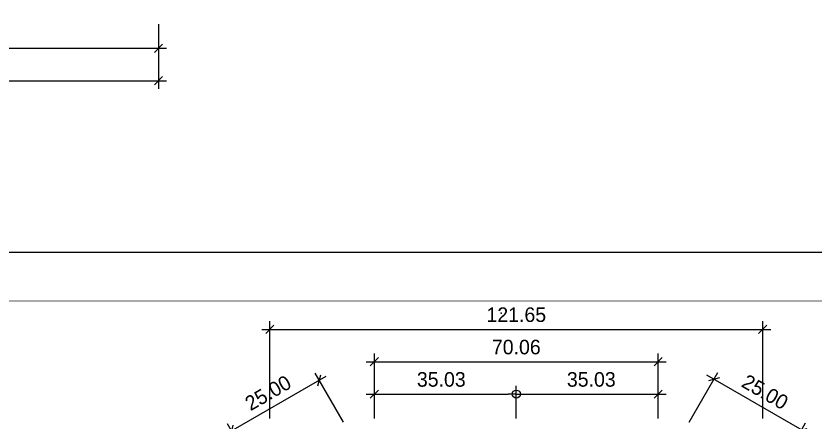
# Model space of a CAD drawing. Header units: millimetres. Extents: x -244126 to 368105, y -173968 to 259060.
# Drawn here: x 2054.9 to 2252.2, y 3235.9 to 3336.3 of the extents above; entities that cross this region are included whole.
import ezdxf
from ezdxf.enums import TextEntityAlignment as Align

# ---------------------------------------------------------------- set-up
doc = ezdxf.new("R2010")
doc.units = ezdxf.units.MM
doc.header["$MEASUREMENT"] = 0
doc.linetypes.add('ACAD_ISO04W100', pattern=[30, 24, -3, 0, -3])
for name, color, linetype in [('000 - D I M', 6, 'Continuous'), ('000 - T E X T', 4, 'Continuous'), ('000 - TITLEBLOCK', 4, 'Continuous')]:
    doc.layers.add(name, color=color, linetype=linetype)
doc.styles.add('Cetury Gothic', font='GOTHIC.TTF')
doc.styles.add('CORDIA', font='cordia.shx')
doc.styles.add('TA', font='Cordia New.ttf', dxfattribs={"height": 4.5})
doc.dimstyles.new('DIM C-E', dxfattribs={"dimscale": 2, "dimtxt": 0.18, "dimasz": 0.1, "dimexe": 0.1, "dimexo": 0.1, "dimgap": 0.09, "dimtad": 1, "dimtoh": 1, "dimzin": 0, "dimdsep": 46, "dimtxsty": 'CORDIA', "dimblk1": 'ORIGIN', "dimblk2": 'OBLIQUE', "dimsah": 1, "dimcen": 0.1, "dimdle": 0.1, "dimclrd": 40, "dimclre": 140, "dimclrt": 3, "dimadec": 0, "dimazin": 0, "dimtfac": 1, "dimtix": 1, "dimtmove": 2, "dimatfit": 3, "dimfxl": 1, "dimtolj": 1, "dimtzin": 0, "dimarcsym": 0})
doc.dimstyles.new('DIM E-C', dxfattribs={"dimscale": 2, "dimtxt": 0.18, "dimasz": 0.1, "dimexe": 0.1, "dimexo": 0.1, "dimgap": 0.09, "dimtad": 1, "dimtoh": 1, "dimzin": 0, "dimdsep": 46, "dimtxsty": 'CORDIA', "dimblk1": 'OBLIQUE', "dimblk2": 'ORIGIN', "dimsah": 1, "dimcen": 0.1, "dimdle": 0.1, "dimclrd": 40, "dimclre": 140, "dimclrt": 3, "dimadec": 0, "dimazin": 0, "dimtfac": 1, "dimtix": 1, "dimtmove": 2, "dimatfit": 3, "dimfxl": 1, "dimtolj": 1, "dimtzin": 0, "dimarcsym": 0})
doc.dimstyles.new('DIM E-E', dxfattribs={"dimscale": 2, "dimtxt": 0.18, "dimasz": 0.1, "dimexe": 0.1, "dimexo": 0.1, "dimgap": 0.09, "dimtad": 1, "dimtoh": 1, "dimzin": 0, "dimdsep": 46, "dimtxsty": 'CORDIA', "dimblk": 'OBLIQUE', "dimcen": 0.1, "dimdle": 0.1, "dimclrd": 40, "dimclre": 140, "dimclrt": 3, "dimadec": 0, "dimazin": 0, "dimtfac": 1, "dimtix": 1, "dimtmove": 2, "dimatfit": 3, "dimfxl": 1, "dimtolj": 1, "dimtzin": 0, "dimarcsym": 0})

# ---------------------------------------------------------------- blocks, each defined once
blk = doc.blocks.new('A$Cfd196da9')
at = {"color": 0, "linetype": 'ByBlock', "const_width": 0.1}
blk.add_lwpolyline([(-143.5, -98.00000000003524), (96.5, -98.00000000003524), (96.5, 98.99999999999818), (-143.5, 98.99999999999818)], close=True, dxfattribs=at)
blk = doc.blocks.new('*U1670')
blk.add_point((317, 405))
at = {"layer": '000 - TITLEBLOCK', "color": 250}
blk.add_lwpolyline([(0, 0), (594, 0), (594, 420), (0, 420)], close=True, dxfattribs=at)
at = {"layer": '000 - T E X T', "color": 3, "xscale": 2, "yscale": 2, "zscale": 2}
blk.add_blockref('A$Cfd196da9', (297, 210), dxfattribs=at)
at = {"color": 4, "style": 'TA'}
blk.add_attdef('PAPER_SIZE', text='', height=2.501996734691533, dxfattribs=at).set_placement((568.5990135701577, 9.974056278897478), align=Align.MIDDLE_RIGHT)
blk.add_attdef('SCALE_SIZE', text='', height=2.501996734691533, dxfattribs=at).set_placement((573.5108402257829, 10.02616452662733), align=Align.MIDDLE_LEFT)
at = {"layer": '000 - T E X T', "color": 250, "style": 'TA'}
for tag, height, p in [('SUPERLINK', 2, (17.26463526980069, 415.7653398632592)), ('NAMEFILE', 2, (17.26463526980069, 411.7648986908698)), ('SC', 40, (3.363757568388337, 375.2105322544021))]:
    blk.add_attdef(tag, text='', height=height, dxfattribs=at).set_placement(p, align=Align.MIDDLE_LEFT)
at = {"layer": '000 - T E X T', "color": 4, "style": 'TA'}
for tag, height, p in [('NAME_JOB_1', 2, (523.6650049813361, 338.2500439985579)), ('NAME_JOB_2', 2, (523.6650049813361, 333.8867485748833)), ('NAME_PROJECT_1', 3, (493.8065500009579, 318.9690721230327)), ('NAME_PROJECT_2', 3, (493.8065500009579, 311.569072123033)), ('NAME_PROJECT_3', 3, (493.8065500009579, 304.1690721230334)), ('CODE_VALUE_1', 1.9, (521.1485223883988, 289.1219760909862)), ('CODE_VALUE_2', 1.9, (521.1485223883988, 283.1219760909862)), ('PART_NAME_VALUE_1', 1.9, (521.1485223883988, 275.8743451299797)), ('PART_NAME_VALUE_2', 1.9, (521.1485223883988, 269.8743451299797)), ('PART_NAME_VALUE_3', 1.9, (521.1485223883988, 263.8743451299797)), ('MATTERIAL_VALUE_1', 3.6, (521.9568614150412, 256.9034935403442)), ('SPEC_VALUE', 3.6, (521.9568614150412, 248.684110886712)), ('THICKNESS_VALUE', 3.6, (521.9568614150412, 240.5284461369492)), ('COATING_VALUE_1', 3.6, (521.9568614150412, 232.5002113758082)), ('COATING_VALUE_2', 3.6, (521.9568614150412, 224.4719766146673)), ('NAME_TITLE_1', 2.4, (494.5065500009587, 77.61733796621047)), ('NAME_TITLE_2', 2.4, (494.5065500009587, 70.95733796621062)), ('NAME_TITLE_3', 2.4, (494.5065500009587, 64.29733796621076)), ('DRAWING_NO1', 2.4, (494.6108710958615, 32.91537826389776)), ('DRAWING_NO2', 2.4, (494.6108710958615, 24.91449591911896))]:
    blk.add_attdef(tag, text='', height=height, dxfattribs=at).set_placement(p, align=Align.MIDDLE_LEFT)
for tag, p in [('NAME_DAFT', (553.4109758988125, 136.2160752078244)), ('NAME_CHECKED', (553.4109758988125, 122.5951696465036)), ('NAME_DESIGNER', (553.4109758988125, 109.2112607215558)), ('NAME_DESIGN_MGR', (553.4109758988125, 95.11636188748889))]:
    blk.add_attdef(tag, text='', height=3.6, dxfattribs=at).set_placement(p, align=Align.MIDDLE_CENTER)
for tag, p, height in [('REV', (553.5263021051287, 50.24995384904196), 3.7529951020373), ('NAME_REMARK', (55.28589976401418, 17.30396926597859), 4)]:
    blk.add_attdef(tag, p, '', height=height, dxfattribs=at)
at = {"layer": '000 - T E X T', "color": 4, "style": 'Cetury Gothic'}
for tag, p in [('SHEET_NO.', (561.5789428620446, 33.99774362902372)), ('TOTAL_SHEET_NO.', (560.9658428601324, 17.63984143132984))]:
    blk.add_attdef(tag, text='', height=3.6, dxfattribs=at).set_placement(p, align=Align.CENTER)
blk = doc.blocks.new('_Oblique')
at = {"color": 0, "linetype": 'ByBlock', "lineweight": -2}
blk.add_line((-0.5, -0.5), (0.5, 0.5), dxfattribs=at)
blk = doc.blocks.new('*D2860')
at = {"layer": '000 - D I M', "color": 140, "linetype": 'ACAD_ISO04W100', "lineweight": -2, "transparency": 16777216}
for p, q in [((1955.094813651122, 3334.257994582634), (1955.094813651122, 3318.257994582648)), ((2090.094813651154, 3334.257994582634), (2090.094813651154, 3318.257994582648))]:
    blk.add_line(p, q, dxfattribs=at)
at = {"layer": '000 - D I M', "color": 40, "lineweight": -2, "transparency": 16777216}
blk.add_line((1953.094813651122, 3320.257994582648), (2092.094813651154, 3320.257994582648), dxfattribs=at)
at = {"layer": 'Defpoints', "color": 0, "transparency": 16777216}
for p in [(1955.094813651122, 3336.257994582634), (2090.094813651154, 3336.257994582634), (2090.094813651154, 3320.257994582648)]:
    blk.add_point(p, dxfattribs=at)
at = {"layer": '000 - D I M', "color": 40, "lineweight": -2, "transparency": 16777216, "xscale": 2, "yscale": 2, "zscale": 2, "rotation": 180}
blk.add_blockref('_Oblique', (1955.094813651122, 3320.257994582648), dxfattribs=at)
at = {"layer": '000 - D I M', "color": 40, "lineweight": -2, "transparency": 16777216, "xscale": 2, "yscale": 2, "zscale": 2}
blk.add_blockref('_Oblique', (2090.094813651154, 3320.257994582648), dxfattribs=at)
at = {"layer": '000 - D I M', "color": 3, "transparency": 16777216, "insert": (2022.594813651138, 3323.857994582648), "char_height": 3.6, "attachment_point": 5, "style": 'CORDIA'}
blk.add_mtext('\\A1;135.00', dxfattribs=at)
blk = doc.blocks.new('*D2862')
at = {"layer": '000 - D I M', "color": 140, "linetype": 'ACAD_ISO04W100', "lineweight": -2, "transparency": 16777216}
for p, q in [((1990.094813651122, 3334.257994582634), (1990.094813651122, 3326.257994582648)), ((2090.094813651154, 3334.257994582634), (2090.094813651154, 3326.257994582648))]:
    blk.add_line(p, q, dxfattribs=at)
at = {"layer": '000 - D I M', "color": 40, "lineweight": -2, "transparency": 16777216}
blk.add_line((1988.094813651122, 3328.257994582648), (2092.094813651154, 3328.257994582648), dxfattribs=at)
at = {"layer": 'Defpoints', "color": 0, "transparency": 16777216}
for p in [(1990.094813651122, 3336.257994582634), (2090.094813651154, 3336.257994582634), (2090.094813651154, 3328.257994582648)]:
    blk.add_point(p, dxfattribs=at)
at = {"layer": '000 - D I M', "color": 40, "lineweight": -2, "transparency": 16777216, "xscale": 2, "yscale": 2, "zscale": 2, "rotation": 180}
blk.add_blockref('_Oblique', (1990.094813651122, 3328.257994582648), dxfattribs=at)
at = {"layer": '000 - D I M', "color": 40, "lineweight": -2, "transparency": 16777216, "xscale": 2, "yscale": 2, "zscale": 2}
blk.add_blockref('_Oblique', (2090.094813651154, 3328.257994582648), dxfattribs=at)
at = {"layer": '000 - D I M', "color": 3, "transparency": 16777216, "insert": (2040.094813651138, 3331.857994582648), "char_height": 3.6, "attachment_point": 5, "style": 'CORDIA'}
blk.add_mtext('\\A1;100.00', dxfattribs=at)
blk = doc.blocks.new('_Origin')
at = {"color": 0, "linetype": 'ByBlock', "lineweight": -2}
blk.add_line((0, 0), (-1, 0), dxfattribs=at)
blk.add_circle((0, 0), 0.5, dxfattribs=at)
blk = doc.blocks.new('*D2866')
at = {"layer": '000 - D I M', "color": 140, "linetype": 'ACAD_ISO04W100', "lineweight": -2, "transparency": 16777216}
for p, q in [((2143.377847701522, 3236.783077133072), (2143.377847701522, 3244.783077133072)), ((2178.409311162624, 3236.783077133072), (2178.409311162624, 3244.783077133072))]:
    blk.add_line(p, q, dxfattribs=at)
at = {"layer": '000 - D I M', "color": 40, "lineweight": -2, "transparency": 16777216}
blk.add_line((2141.377847701522, 3242.783077133072), (2176.409311162624, 3242.783077133072), dxfattribs=at)
at = {"layer": 'Defpoints', "color": 0, "transparency": 16777216}
for p in [(2178.409311162624, 3242.783077133072), (2143.377847701522, 3234.783077133072), (2178.409311162624, 3234.783077133072)]:
    blk.add_point(p, dxfattribs=at)
at = {"layer": '000 - D I M', "color": 40, "lineweight": -2, "transparency": 16777216, "xscale": 2, "yscale": 2, "zscale": 2, "rotation": 180}
blk.add_blockref('_Oblique', (2143.377847701522, 3242.783077133072), dxfattribs=at)
at = {"layer": '000 - D I M', "color": 40, "lineweight": -2, "transparency": 16777216, "xscale": 2, "yscale": 2, "zscale": 2}
blk.add_blockref('_Origin', (2178.409311162624, 3242.783077133072), dxfattribs=at)
at = {"layer": '000 - D I M', "color": 3, "transparency": 16777216, "insert": (2159.893579432073, 3246.383077133072), "char_height": 3.6, "attachment_point": 5, "style": 'CORDIA'}
blk.add_mtext('\\A1;35.03', dxfattribs=at)
blk = doc.blocks.new('*D2867')
at = {"layer": '000 - D I M', "color": 140, "linetype": 'ACAD_ISO04W100', "lineweight": -2, "transparency": 16777216}
for p, q in [((2178.409311162624, 3236.783077133072), (2178.409311162624, 3244.783077133072)), ((2213.440774623727, 3236.783077133072), (2213.440774623727, 3244.783077133072))]:
    blk.add_line(p, q, dxfattribs=at)
at = {"layer": '000 - D I M', "color": 40, "lineweight": -2, "transparency": 16777216}
blk.add_line((2180.409311162624, 3242.783077133072), (2215.440774623727, 3242.783077133072), dxfattribs=at)
at = {"layer": 'Defpoints', "color": 0, "transparency": 16777216}
for p in [(2213.440774623727, 3242.783077133072), (2178.409311162624, 3234.783077133072), (2213.440774623727, 3234.783077133072)]:
    blk.add_point(p, dxfattribs=at)
at = {"layer": '000 - D I M', "color": 40, "lineweight": -2, "transparency": 16777216, "xscale": 2, "yscale": 2, "zscale": 2, "rotation": 180}
blk.add_blockref('_Origin', (2178.409311162624, 3242.783077133072), dxfattribs=at)
at = {"layer": '000 - D I M', "color": 40, "lineweight": -2, "transparency": 16777216, "xscale": 2, "yscale": 2, "zscale": 2}
blk.add_blockref('_Oblique', (2213.440774623727, 3242.783077133072), dxfattribs=at)
at = {"layer": '000 - D I M', "color": 3, "transparency": 16777216, "insert": (2196.925042893175, 3246.383077133072), "char_height": 3.6, "attachment_point": 5, "style": 'CORDIA'}
blk.add_mtext('\\A1;35.03', dxfattribs=at)
blk = doc.blocks.new('*D2868')
at = {"layer": '000 - D I M', "color": 140, "linetype": 'ACAD_ISO04W100', "lineweight": -2, "transparency": 16777216}
for p, q in [((2143.377847701522, 3236.783077133072), (2143.377847701522, 3252.783077133072)), ((2213.44077462373, 3236.783077133072), (2213.44077462373, 3252.783077133072))]:
    blk.add_line(p, q, dxfattribs=at)
at = {"layer": '000 - D I M', "color": 40, "lineweight": -2, "transparency": 16777216}
blk.add_line((2141.377847701522, 3250.783077133072), (2215.44077462373, 3250.783077133072), dxfattribs=at)
at = {"layer": 'Defpoints', "color": 0, "transparency": 16777216}
for p in [(2213.44077462373, 3250.783077133072), (2143.377847701522, 3234.783077133072), (2213.44077462373, 3234.783077133072)]:
    blk.add_point(p, dxfattribs=at)
at = {"layer": '000 - D I M', "color": 40, "lineweight": -2, "transparency": 16777216, "xscale": 2, "yscale": 2, "zscale": 2, "rotation": 180}
blk.add_blockref('_Oblique', (2143.377847701522, 3250.783077133072), dxfattribs=at)
at = {"layer": '000 - D I M', "color": 40, "lineweight": -2, "transparency": 16777216, "xscale": 2, "yscale": 2, "zscale": 2}
blk.add_blockref('_Oblique', (2213.44077462373, 3250.783077133072), dxfattribs=at)
at = {"layer": '000 - D I M', "color": 3, "transparency": 16777216, "insert": (2178.409311162626, 3254.383077133072), "char_height": 3.6, "attachment_point": 5, "style": 'CORDIA'}
blk.add_mtext('\\A1;70.06', dxfattribs=at)
blk = doc.blocks.new('*D138')
at = {"layer": '000 - D I M', "color": 40, "lineweight": -2, "transparency": 16777216}
blk.add_line((2106.376381469968, 3232.695230800353), (2131.491118179718, 3247.195230800355), dxfattribs=at)
at = {"layer": '000 - D I M', "color": 140, "linetype": 'ACAD_ISO04W100', "lineweight": -2, "transparency": 16777216}
for p, q in [((2135.734628709935, 3235.845254959565), (2128.75906737215, 3247.927281607923)), ((2114.083993615324, 3223.345254959561), (2107.108432277537, 3235.427281607922))]:
    blk.add_line(p, q, dxfattribs=at)
at = {"layer": 'Defpoints', "color": 0, "transparency": 16777216}
for p in [(2129.75906737215, 3246.195230800355), (2136.734628709936, 3234.113204151997), (2115.083993615324, 3221.613204151992)]:
    blk.add_point(p, dxfattribs=at)
at = {"layer": '000 - D I M', "color": 40, "lineweight": -2, "transparency": 16777216, "xscale": 2, "yscale": 2, "zscale": 2}
for p, rotation in [((2129.75906737215, 3246.195230800355), 30.0000000000017), ((2108.108432277537, 3233.695230800353), 210.0000000000017)]:
    blk.add_blockref('_Oblique', p, dxfattribs=dict(at, rotation=rotation))
at = {"layer": '000 - D I M', "color": 3, "transparency": 16777216, "insert": (2117.133749824843, 3243.062922253977), "char_height": 3.6, "attachment_point": 5, "rotation": 30.000000000001716, "style": 'CORDIA'}
blk.add_mtext('\\A1;25.00', dxfattribs=at)
blk = doc.blocks.new('*D139')
at = {"layer": '000 - D I M', "color": 140, "linetype": 'ACAD_ISO04W100', "lineweight": -2, "transparency": 16777216}
for p, q in [((2221.083993615324, 3235.845254959562), (2228.188554373558, 3248.150715158224)), ((2242.734628709935, 3223.345254959559), (2249.839189468144, 3235.650715158177))]:
    blk.add_line(p, q, dxfattribs=at)
at = {"layer": '000 - D I M', "color": 40, "lineweight": -2, "transparency": 16777216}
blk.add_line((2250.571240275708, 3232.918664350607), (2225.456503565987, 3247.41866435066), dxfattribs=at)
at = {"layer": 'Defpoints', "color": 0, "transparency": 16777216}
for p in [(2227.188554373553, 3246.418664350657), (2220.083993615321, 3234.113204151996), (2241.734628709932, 3221.613204151992)]:
    blk.add_point(p, dxfattribs=at)
at = {"layer": '000 - D I M', "color": 40, "lineweight": -2, "transparency": 16777216, "xscale": 2, "yscale": 2, "zscale": 2}
for p, rotation in [((2227.188554373554, 3246.418664350657), 149.9999999998798), ((2248.839189468141, 3233.91866435061), 329.9999999998798)]:
    blk.add_blockref('_Oblique', p, dxfattribs=dict(at, rotation=rotation))
at = {"layer": '000 - D I M', "color": 3, "transparency": 16777216, "insert": (2239.813871920855, 3243.286355804254), "char_height": 3.6, "attachment_point": 5, "rotation": 329.99999999987983, "style": 'CORDIA'}
blk.add_mtext('\\A1;25.00', dxfattribs=at)
blk = doc.blocks.new('*D2855')
at = {"layer": '000 - D I M', "color": 140, "linetype": 'ACAD_ISO04W100', "lineweight": -2, "transparency": 16777216}
for p, q in [((2117.583993615313, 3236.783077133084), (2117.583993615313, 3260.783077133084)), ((2239.234628709924, 3236.783077133084), (2239.234628709924, 3260.783077133084))]:
    blk.add_line(p, q, dxfattribs=at)
at = {"layer": '000 - D I M', "color": 40, "lineweight": -2, "transparency": 16777216}
blk.add_line((2115.583993615313, 3258.783077133084), (2241.234628709924, 3258.783077133084), dxfattribs=at)
at = {"layer": 'Defpoints', "color": 0, "transparency": 16777216}
for p in [(2239.234628709924, 3258.783077133084), (2117.583993615313, 3234.783077133084), (2239.234628709924, 3234.783077133084)]:
    blk.add_point(p, dxfattribs=at)
at = {"layer": '000 - D I M', "color": 40, "lineweight": -2, "transparency": 16777216, "xscale": 2, "yscale": 2, "zscale": 2, "rotation": 180}
blk.add_blockref('_Oblique', (2117.583993615313, 3258.783077133084), dxfattribs=at)
at = {"layer": '000 - D I M', "color": 40, "lineweight": -2, "transparency": 16777216, "xscale": 2, "yscale": 2, "zscale": 2}
blk.add_blockref('_Oblique', (2239.234628709924, 3258.783077133084), dxfattribs=at)
at = {"layer": '000 - D I M', "color": 3, "transparency": 16777216, "insert": (2178.409311162619, 3262.383077133084), "char_height": 3.6, "attachment_point": 5, "style": 'CORDIA'}
blk.add_mtext('\\A1;121.65', dxfattribs=at)

msp = doc.modelspace()

# ---------------------------------------------------------------- block references
msp.add_blockref('*U1670', (1857.652179558991, 2857.783077133092))

# ---------------------------------------------------------------- dimensions: what is measured, and where the dimension line sits
at = {"layer": '000 - D I M'}
for base, p1, p2, angle, picture, middle in [((2090.094813651154, 3320.257994582648), (1955.094813651122, 3336.257994582634), (2090.094813651154, 3336.257994582634), 180, '*D2860', (2022.594813651138, 3323.857994582648)), ((2090.094813651154, 3328.257994582648), (1990.094813651122, 3336.257994582634), (2090.094813651154, 3336.257994582634), 180, '*D2862', (2040.094813651138, 3331.857994582648)), ((2129.75906737215, 3246.195230800355), (2115.083993615324, 3221.613204151992), (2136.734628709935, 3234.113204151996), 29.99999999996821, '*D138', (2117.133749824843, 3243.062922253977)), ((2227.188554373553, 3246.418664350657), (2241.734628709932, 3221.613204151992), (2220.083993615321, 3234.113204151996), 149.9999999998799, '*D139', (2239.813871920855, 3243.286355804254))]:
    dim = msp.add_linear_dim(base=base, p1=p1, p2=p2, angle=angle, dimstyle='DIM E-E', override={"dimscale": 20}, dxfattribs=at)
    dim.commit()
    dim.dimension.update_dxf_attribs({"geometry": picture, "text_midpoint": middle})
for base, p1, p2, dimstyle, picture, middle in [((2239.234628709924, 3258.783077133084), (2117.583993615313, 3234.783077133084), (2239.234628709924, 3234.783077133084), 'DIM E-E', '*D2855', (2178.409311162619, 3262.383077133084)), ((2213.44077462373, 3250.783077133072), (2143.377847701522, 3234.783077133072), (2213.44077462373, 3234.783077133072), 'DIM E-E', '*D2868', (2178.409311162626, 3254.383077133072)), ((2178.409311162624, 3242.783077133072), (2143.377847701522, 3234.783077133072), (2178.409311162624, 3234.783077133072), 'DIM E-C', '*D2866', (2159.893579432073, 3246.383077133072)), ((2213.440774623727, 3242.783077133072), (2178.409311162624, 3234.783077133072), (2213.440774623727, 3234.783077133072), 'DIM C-E', '*D2867', (2196.925042893175, 3246.383077133072))]:
    dim = msp.add_linear_dim(base=base, p1=p1, p2=p2, dimstyle=dimstyle, override={"dimscale": 20}, dxfattribs=at)
    dim.commit()
    dim.dimension.update_dxf_attribs({"geometry": picture, "text_midpoint": middle})

doc.saveas('drawing.dxf')
